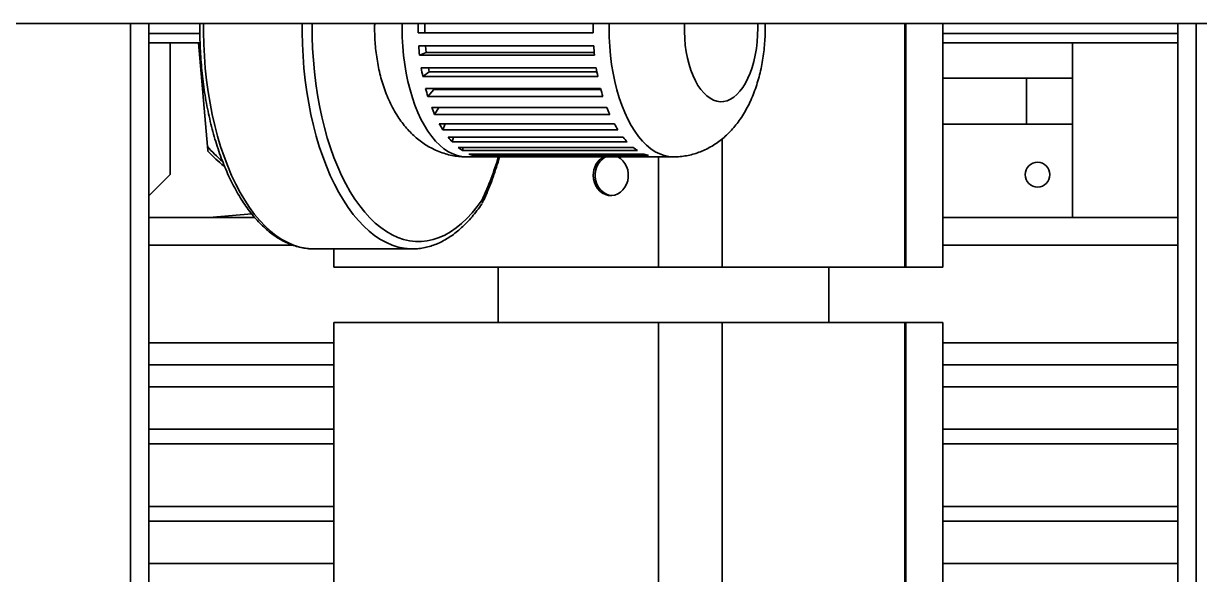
# Model space of a CAD drawing. Header units: millimetres. Extents: x -1052 to 3351, y 0 to 2015.
# Drawn here: x -369.08 to -359.61, y 1694.85 to 1699.28 of the extents above; entities that cross this region are included whole.
import ezdxf

# ---------------------------------------------------------------- set-up
doc = ezdxf.new("R2010")
doc.units = ezdxf.units.MM

msp = doc.modelspace()

# ---------------------------------------------------------------- linework, layer by layer
at = {"color": 7, "linetype": 'Continuous', "lineweight": 35}
for p, q in [((-377.5364, 1699.2806), (-350.3195, 1699.2806)), ((-377.5364, 1699.2806), (-350.3195, 1699.2806)), ((-368.2176, 1685.6647), (-368.2176, 1699.2806)), ((-368.2176, 1685.6647), (-368.2176, 1699.2806)), ((-368.0697, 1689.8064), (-368.0697, 1699.2806)), ((-368.0697, 1689.8064), (-368.0697, 1699.2806)), ((-367.6601, 1699.1993), (-368.0697, 1699.1993)), ((-367.6601, 1699.1993), (-368.0697, 1699.1993)), ((-364.494, 1699.2066), (-365.9031, 1699.2066)), ((-364.494, 1699.2066), (-365.9031, 1699.2066)), ((-365.8479, 1699.2806), (-365.8479, 1699.2066)), ((-365.8479, 1699.2806), (-365.8479, 1699.2066)), ((-363.1683, 1699.2436), (-363.1689, 1699.2806)), ((-363.1683, 1699.2436), (-363.1689, 1699.2806)), ((-361.9845, 1697.3207), (-361.9845, 1699.2806)), ((-361.9845, 1697.3207), (-361.9845, 1699.2806)), ((-361.9772, 1699.2806), (-361.9772, 1697.3207)), ((-361.9772, 1699.2806), (-361.9772, 1697.3207)), ((-361.6796, 1697.3207), (-361.6796, 1699.2806)), ((-361.6796, 1697.3207), (-361.6796, 1699.2806)), ((-359.7863, 1699.1993), (-361.6796, 1699.1993)), ((-359.7863, 1699.1993), (-361.6796, 1699.1993)), ((-359.7863, 1689.8064), (-359.7863, 1699.2806)), ((-359.7863, 1689.8064), (-359.7863, 1699.2806)), ((-359.6383, 1685.6647), (-359.6383, 1699.2806)), ((-359.6383, 1685.6647), (-359.6383, 1699.2806)), ((-367.6584, 1699.1253), (-368.0697, 1699.1253)), ((-367.6584, 1699.1253), (-368.0697, 1699.1253)), ((-367.8986, 1699.1253), (-367.8986, 1698.0654)), ((-367.8986, 1699.1253), (-367.8986, 1698.0654)), ((-367.598, 1698.2915), (-367.6709, 1699.1253)), ((-367.598, 1698.2915), (-367.6709, 1699.1253)), ((-365.8984, 1699.1004), (-364.4893, 1699.1004)), ((-365.8984, 1699.1004), (-364.4893, 1699.1004)), ((-365.8424, 1699.1004), (-365.8377, 1699.0467)), ((-365.8424, 1699.1004), (-365.8377, 1699.0467)), ((-359.7863, 1699.1253), (-361.6796, 1699.1253)), ((-359.7863, 1699.1253), (-361.6796, 1699.1253)), ((-360.6358, 1699.1253), (-360.6358, 1697.7201)), ((-360.6358, 1699.1253), (-360.6358, 1697.7201)), ((-365.8377, 1699.0467), (-365.892, 1699.0275)), ((-365.8377, 1699.0467), (-365.892, 1699.0275)), ((-364.4829, 1699.0275), (-365.892, 1699.0275)), ((-364.4829, 1699.0275), (-365.892, 1699.0275)), ((-365.8377, 1699.0467), (-364.4848, 1699.0467)), ((-365.8377, 1699.0467), (-364.4848, 1699.0467)), ((-365.8782, 1698.9245), (-364.4691, 1698.9245)), ((-365.8782, 1698.9245), (-364.4691, 1698.9245)), ((-365.8195, 1698.9245), (-365.8137, 1698.8927)), ((-365.8195, 1698.9245), (-365.8137, 1698.8927)), ((-365.8137, 1698.8927), (-365.8655, 1698.855)), ((-365.8137, 1698.8927), (-365.8655, 1698.855)), ((-364.4564, 1698.855), (-365.8655, 1698.855)), ((-364.4564, 1698.855), (-365.8655, 1698.855)), ((-365.8137, 1698.8927), (-364.4636, 1698.8927)), ((-365.8137, 1698.8927), (-364.4636, 1698.8927)), ((-361.6796, 1698.842), (-361.0056, 1698.842)), ((-361.6796, 1698.842), (-361.0056, 1698.842)), ((-361.0056, 1698.842), (-361.0056, 1698.4722)), ((-361.0056, 1698.842), (-360.6358, 1698.842)), ((-361.0056, 1698.842), (-361.0056, 1698.4722)), ((-361.0056, 1698.842), (-360.6358, 1698.842)), ((-365.843, 1698.7583), (-364.4339, 1698.7583)), ((-365.843, 1698.7583), (-364.4339, 1698.7583)), ((-365.7768, 1698.7494), (-365.8245, 1698.6942)), ((-365.7768, 1698.7494), (-365.8245, 1698.6942)), ((-365.7793, 1698.7583), (-365.7768, 1698.7494)), ((-365.7793, 1698.7583), (-365.7768, 1698.7494)), ((-365.7768, 1698.7494), (-364.4315, 1698.7494)), ((-365.7768, 1698.7494), (-364.4315, 1698.7494)), ((-364.4154, 1698.6942), (-365.8245, 1698.6942)), ((-364.4154, 1698.6942), (-365.8245, 1698.6942)), ((-365.7939, 1698.6068), (-364.3848, 1698.6068)), ((-365.7939, 1698.6068), (-364.3848, 1698.6068)), ((-365.7364, 1698.6068), (-365.7701, 1698.5502)), ((-365.7364, 1698.6068), (-365.7701, 1698.5502)), ((-364.361, 1698.5502), (-365.7701, 1698.5502)), ((-364.361, 1698.5502), (-365.7701, 1698.5502)), ((-365.7324, 1698.4747), (-364.3233, 1698.4747)), ((-365.7324, 1698.4747), (-364.3233, 1698.4747)), ((-365.6841, 1698.4747), (-365.7041, 1698.4272)), ((-365.6841, 1698.4747), (-365.7041, 1698.4272)), ((-361.6796, 1698.4722), (-361.0056, 1698.4722)), ((-361.6796, 1698.4722), (-361.0056, 1698.4722)), ((-361.0056, 1698.4722), (-360.6358, 1698.4722)), ((-361.0056, 1698.4722), (-360.6358, 1698.4722)), ((-364.295, 1698.4272), (-365.7041, 1698.4272)), ((-364.295, 1698.4272), (-365.7041, 1698.4272)), ((-365.6604, 1698.366), (-364.2513, 1698.366)), ((-365.6604, 1698.366), (-364.2513, 1698.366)), ((-365.6177, 1698.366), (-365.6284, 1698.329)), ((-365.6177, 1698.366), (-365.6284, 1698.329)), ((-363.4548, 1697.3207), (-363.4548, 1698.3537)), ((-363.4548, 1697.3207), (-363.4548, 1698.3537)), ((-364.2192, 1698.329), (-365.6284, 1698.329)), ((-364.2192, 1698.329), (-365.6284, 1698.329)), ((-365.58, 1698.2839), (-364.1709, 1698.2839)), ((-365.58, 1698.2839), (-364.1709, 1698.2839)), ((-365.5407, 1698.2839), (-365.5453, 1698.2586)), ((-365.5407, 1698.2839), (-365.5453, 1698.2586)), ((-364.1362, 1698.2586), (-365.5453, 1698.2586)), ((-364.1362, 1698.2586), (-365.5453, 1698.2586)), ((-365.5138, 1698.2082), (-365.3857, 1698.2082)), ((-365.5138, 1698.2082), (-365.3857, 1698.2082)), ((-365.4937, 1698.231), (-364.0846, 1698.231)), ((-365.4937, 1698.231), (-364.0846, 1698.231)), ((-365.4562, 1698.231), (-365.4573, 1698.2182)), ((-365.4562, 1698.231), (-365.4573, 1698.2182)), ((-364.0482, 1698.2182), (-365.4573, 1698.2182)), ((-364.0482, 1698.2182), (-365.4573, 1698.2182)), ((-365.4042, 1698.2089), (-363.9951, 1698.2089)), ((-365.4042, 1698.2089), (-363.9951, 1698.2089)), ((-363.9766, 1698.2082), (-363.8485, 1698.2082)), ((-363.9766, 1698.2082), (-363.8485, 1698.2082)), ((-363.9674, 1697.3207), (-363.9674, 1698.2082)), ((-363.9674, 1697.3207), (-363.9674, 1698.2082)), ((-368.0697, 1697.8943), (-367.8986, 1698.0654)), ((-368.0697, 1697.8943), (-367.8986, 1698.0654)), ((-368.0697, 1697.7201), (-367.2181, 1697.7201)), ((-368.0697, 1697.7201), (-367.2181, 1697.7201)), ((-367.5847, 1697.7201), (-367.2426, 1697.75)), ((-367.5847, 1697.7201), (-367.2426, 1697.75)), ((-361.6796, 1697.7201), (-359.7863, 1697.7201)), ((-361.6796, 1697.7201), (-359.7863, 1697.7201)), ((-368.0697, 1697.4982), (-366.9118, 1697.4982)), ((-368.0697, 1697.4982), (-366.9118, 1697.4982)), ((-361.6796, 1697.4982), (-359.7863, 1697.4982)), ((-361.6796, 1697.4982), (-359.7863, 1697.4982)), ((-366.7435, 1697.4686), (-365.9493, 1697.4686)), ((-366.7435, 1697.4686), (-365.9493, 1697.4686)), ((-366.5807, 1697.3207), (-366.5807, 1697.4686)), ((-366.5807, 1697.3207), (-366.5807, 1697.4686)), ((-363.9674, 1697.3207), (-366.5807, 1697.3207)), ((-363.9674, 1697.3207), (-366.5807, 1697.3207)), ((-365.2592, 1697.3207), (-365.2592, 1696.8769)), ((-365.2592, 1697.3207), (-365.2592, 1696.8769)), ((-363.4548, 1697.3207), (-363.9674, 1697.3207)), ((-363.4548, 1697.3207), (-363.9674, 1697.3207)), ((-361.9845, 1697.3207), (-363.4548, 1697.3207)), ((-361.9845, 1697.3207), (-363.4548, 1697.3207)), ((-362.5967, 1696.8769), (-362.5967, 1697.3207)), ((-362.5967, 1696.8769), (-362.5967, 1697.3207)), ((-361.9845, 1697.3207), (-361.9772, 1697.3207)), ((-361.9845, 1697.3207), (-361.9772, 1697.3207)), ((-361.6796, 1697.3207), (-361.9772, 1697.3207)), ((-361.6796, 1697.3207), (-361.9772, 1697.3207)), ((-366.5807, 1694.3623), (-366.5807, 1696.8769)), ((-366.5807, 1696.8769), (-363.9674, 1696.8769)), ((-366.5807, 1694.3623), (-366.5807, 1696.8769)), ((-366.5807, 1696.8769), (-363.9674, 1696.8769)), ((-363.9674, 1693.6227), (-363.9674, 1696.8769)), ((-363.9674, 1696.8769), (-363.4548, 1696.8769)), ((-363.9674, 1693.6227), (-363.9674, 1696.8769)), ((-363.9674, 1696.8769), (-363.4548, 1696.8769)), ((-363.4548, 1693.4772), (-363.4548, 1696.8769)), ((-363.4548, 1696.8769), (-361.9845, 1696.8769)), ((-363.4548, 1693.4772), (-363.4548, 1696.8769)), ((-363.4548, 1696.8769), (-361.9845, 1696.8769)), ((-361.9845, 1696.8769), (-361.9772, 1696.8769)), ((-361.9845, 1693.9554), (-361.9845, 1696.8769)), ((-361.9845, 1696.8769), (-361.9772, 1696.8769)), ((-361.9845, 1693.9554), (-361.9845, 1696.8769)), ((-361.9772, 1696.8769), (-361.9772, 1693.9554)), ((-361.9772, 1696.8769), (-361.6796, 1696.8769)), ((-361.9772, 1696.8769), (-361.9772, 1693.9554)), ((-361.9772, 1696.8769), (-361.6796, 1696.8769)), ((-361.6796, 1690.6644), (-361.6796, 1696.8769)), ((-361.6796, 1690.6644), (-361.6796, 1696.8769)), ((-368.0697, 1696.7142), (-366.5807, 1696.7142)), ((-368.0697, 1696.7142), (-366.5807, 1696.7142)), ((-361.6796, 1696.7142), (-359.7863, 1696.7142)), ((-361.6796, 1696.7142), (-359.7863, 1696.7142)), ((-366.5807, 1696.5367), (-368.0697, 1696.5367)), ((-366.5807, 1696.5367), (-368.0697, 1696.5367)), ((-359.7863, 1696.5367), (-361.6796, 1696.5367)), ((-359.7863, 1696.5367), (-361.6796, 1696.5367)), ((-366.5807, 1696.3592), (-368.0697, 1696.3592)), ((-366.5807, 1696.3592), (-368.0697, 1696.3592)), ((-359.7863, 1696.3592), (-361.6796, 1696.3592)), ((-359.7863, 1696.3592), (-361.6796, 1696.3592)), ((-366.5807, 1696.019), (-368.0697, 1696.019)), ((-366.5807, 1696.019), (-368.0697, 1696.019)), ((-359.7863, 1696.019), (-361.6796, 1696.019)), ((-359.7863, 1696.019), (-361.6796, 1696.019)), ((-366.5807, 1695.9007), (-368.0697, 1695.9007)), ((-366.5807, 1695.9007), (-368.0697, 1695.9007)), ((-359.7863, 1695.9007), (-361.6796, 1695.9007)), ((-359.7863, 1695.9007), (-361.6796, 1695.9007)), ((-366.5807, 1695.3978), (-368.0697, 1695.3978)), ((-366.5807, 1695.3978), (-368.0697, 1695.3978)), ((-359.7863, 1695.3978), (-361.6796, 1695.3978)), ((-359.7863, 1695.3978), (-361.6796, 1695.3978)), ((-366.5807, 1695.2794), (-368.0697, 1695.2794)), ((-366.5807, 1695.2794), (-368.0697, 1695.2794)), ((-359.7863, 1695.2794), (-361.6796, 1695.2794)), ((-359.7863, 1695.2794), (-361.6796, 1695.2794)), ((-366.5807, 1694.9392), (-368.0697, 1694.9392)), ((-366.5807, 1694.9392), (-368.0697, 1694.9392)), ((-359.7863, 1694.9392), (-361.6796, 1694.9392)), ((-359.7863, 1694.9392), (-361.6796, 1694.9392))]:
    msp.add_line(p, q, dxfattribs=at)
for points in [[(-367.6309, 1699.2806), (-367.6309, 1699.2116), (-367.6287, 1699.1145), (-367.6238, 1699.0177), (-367.6163, 1698.9217), (-367.6062, 1698.8266), (-367.5935, 1698.7327), (-367.5782, 1698.6404), (-367.5605, 1698.5499), (-367.5402, 1698.4615), (-367.5176, 1698.3754), (-367.4927, 1698.2919), (-367.4655, 1698.2113), (-367.4362, 1698.1338), (-367.4047, 1698.0596), (-367.3713, 1697.9889), (-367.336, 1697.9221), (-367.299, 1697.8592), (-367.2602, 1697.8004), (-367.2199, 1697.746), (-367.1782, 1697.6961), (-367.1352, 1697.6508), (-367.091, 1697.6103), (-367.0458, 1697.5747), (-366.9996, 1697.5441), (-366.9527, 1697.5186), (-366.9051, 1697.4983), (-366.8571, 1697.4832), (-366.8087, 1697.4734), (-366.7602, 1697.4689), (-366.7435, 1697.4686)], [(-367.6309, 1699.2806), (-367.6309, 1699.2116), (-367.6287, 1699.1145), (-367.6238, 1699.0177), (-367.6163, 1698.9217), (-367.6062, 1698.8266), (-367.5935, 1698.7327), (-367.5782, 1698.6404), (-367.5605, 1698.5499), (-367.5402, 1698.4615), (-367.5176, 1698.3754), (-367.4927, 1698.2919), (-367.4655, 1698.2113), (-367.4362, 1698.1338), (-367.4047, 1698.0596), (-367.3713, 1697.9889), (-367.336, 1697.9221), (-367.299, 1697.8592), (-367.2602, 1697.8004), (-367.2199, 1697.746), (-367.1782, 1697.6961), (-367.1352, 1697.6508), (-367.091, 1697.6103), (-367.0458, 1697.5747), (-366.9996, 1697.5441), (-366.9527, 1697.5186), (-366.9051, 1697.4983), (-366.8571, 1697.4832), (-366.8087, 1697.4734), (-366.7602, 1697.4689), (-366.7435, 1697.4686)], [(-365.9504, 1697.4686), (-365.966, 1697.4689), (-366.0145, 1697.4734), (-366.0629, 1697.4832), (-366.1109, 1697.4983), (-366.1585, 1697.5186), (-366.2054, 1697.5441), (-366.2515, 1697.5747), (-366.2968, 1697.6103), (-366.341, 1697.6508), (-366.384, 1697.6961), (-366.4257, 1697.746), (-366.466, 1697.8004), (-366.5047, 1697.8592), (-366.5418, 1697.9221), (-366.5771, 1697.9889), (-366.6105, 1698.0596), (-366.6419, 1698.1338), (-366.6713, 1698.2113), (-366.6985, 1698.2919), (-366.7234, 1698.3754), (-366.746, 1698.4615), (-366.7662, 1698.5499), (-366.784, 1698.6404), (-366.7993, 1698.7327), (-366.812, 1698.8266), (-366.8221, 1698.9217), (-366.8296, 1699.0177), (-366.8345, 1699.1145), (-366.8367, 1699.2116), (-366.8366, 1699.2806)], [(-365.9504, 1697.4686), (-365.966, 1697.4689), (-366.0145, 1697.4734), (-366.0629, 1697.4832), (-366.1109, 1697.4983), (-366.1585, 1697.5186), (-366.2054, 1697.5441), (-366.2515, 1697.5747), (-366.2968, 1697.6103), (-366.341, 1697.6508), (-366.384, 1697.6961), (-366.4257, 1697.746), (-366.466, 1697.8004), (-366.5047, 1697.8592), (-366.5418, 1697.9221), (-366.5771, 1697.9889), (-366.6105, 1698.0596), (-366.6419, 1698.1338), (-366.6713, 1698.2113), (-366.6985, 1698.2919), (-366.7234, 1698.3754), (-366.746, 1698.4615), (-366.7662, 1698.5499), (-366.784, 1698.6404), (-366.7993, 1698.7327), (-366.812, 1698.8266), (-366.8221, 1698.9217), (-366.8296, 1699.0177), (-366.8345, 1699.1145), (-366.8367, 1699.2116), (-366.8366, 1699.2806)], [(-366.7558, 1699.2806), (-366.7559, 1699.27), (-366.7553, 1699.1747), (-366.7521, 1699.0796), (-366.7462, 1698.985), (-366.7377, 1698.8912), (-366.7266, 1698.7986), (-366.713, 1698.7072), (-366.6969, 1698.6176), (-366.6783, 1698.5298), (-366.6572, 1698.4443), (-366.6339, 1698.3612), (-366.6082, 1698.2809), (-366.5804, 1698.2035), (-366.5505, 1698.1293), (-366.5185, 1698.0586), (-366.4847, 1697.9915), (-366.449, 1697.9283), (-366.4117, 1697.8692), (-366.3727, 1697.8143), (-366.3323, 1697.7638), (-366.2906, 1697.7178), (-366.2476, 1697.6766), (-366.2035, 1697.6402), (-366.1586, 1697.6088), (-366.1128, 1697.5824), (-366.0663, 1697.5611), (-366.0194, 1697.545), (-365.972, 1697.5342), (-365.9244, 1697.5286), (-365.8768, 1697.5283), (-365.8292, 1697.5333), (-365.7818, 1697.5436), (-365.7348, 1697.5591), (-365.6883, 1697.5799), (-365.6424, 1697.6057), (-365.5974, 1697.6366), (-365.5532, 1697.6725), (-365.5101, 1697.7132), (-365.4682, 1697.7587), (-365.4277, 1697.8087), (-365.3886, 1697.8631)], [(-366.7558, 1699.2806), (-366.7559, 1699.27), (-366.7553, 1699.1747), (-366.7521, 1699.0796), (-366.7462, 1698.985), (-366.7377, 1698.8912), (-366.7266, 1698.7986), (-366.713, 1698.7072), (-366.6969, 1698.6176), (-366.6783, 1698.5298), (-366.6572, 1698.4443), (-366.6339, 1698.3612), (-366.6082, 1698.2809), (-366.5804, 1698.2035), (-366.5505, 1698.1293), (-366.5185, 1698.0586), (-366.4847, 1697.9915), (-366.449, 1697.9283), (-366.4117, 1697.8692), (-366.3727, 1697.8143), (-366.3323, 1697.7638), (-366.2906, 1697.7178), (-366.2476, 1697.6766), (-366.2035, 1697.6402), (-366.1586, 1697.6088), (-366.1128, 1697.5824), (-366.0663, 1697.5611), (-366.0194, 1697.545), (-365.972, 1697.5342), (-365.9244, 1697.5286), (-365.8768, 1697.5283), (-365.8292, 1697.5333), (-365.7818, 1697.5436), (-365.7348, 1697.5591), (-365.6883, 1697.5799), (-365.6424, 1697.6057), (-365.5974, 1697.6366), (-365.5532, 1697.6725), (-365.5101, 1697.7132), (-365.4682, 1697.7587), (-365.4277, 1697.8087), (-365.3886, 1697.8631)], [(-366.0312, 1699.2806), (-366.0315, 1699.2436), (-366.0302, 1699.1698), (-366.0262, 1699.0963), (-366.0197, 1699.0235), (-366.0105, 1698.9519), (-365.9989, 1698.8818), (-365.9847, 1698.8135), (-365.9682, 1698.7474), (-365.9493, 1698.6838), (-365.9282, 1698.6231), (-365.905, 1698.5656), (-365.8799, 1698.5115), (-365.8528, 1698.4611), (-365.824, 1698.4147), (-365.7937, 1698.3726), (-365.7619, 1698.3349), (-365.7288, 1698.3018), (-365.6947, 1698.2735), (-365.6596, 1698.2501), (-365.6238, 1698.2319), (-365.5875, 1698.2187), (-365.5507, 1698.2108), (-365.5138, 1698.2082)], [(-366.0312, 1699.2806), (-366.0315, 1699.2436), (-366.0302, 1699.1698), (-366.0262, 1699.0963), (-366.0197, 1699.0235), (-366.0105, 1698.9519), (-365.9989, 1698.8818), (-365.9847, 1698.8135), (-365.9682, 1698.7474), (-365.9493, 1698.6838), (-365.9282, 1698.6231), (-365.905, 1698.5656), (-365.8799, 1698.5115), (-365.8528, 1698.4611), (-365.824, 1698.4147), (-365.7937, 1698.3726), (-365.7619, 1698.3349), (-365.7288, 1698.3018), (-365.6947, 1698.2735), (-365.6596, 1698.2501), (-365.6238, 1698.2319), (-365.5875, 1698.2187), (-365.5507, 1698.2108), (-365.5138, 1698.2082)], [(-363.8484, 1698.2082), (-363.8485, 1698.2082), (-363.8854, 1698.2108), (-363.9221, 1698.2187), (-363.9585, 1698.2319), (-363.9943, 1698.2501), (-364.0294, 1698.2735), (-364.0635, 1698.3018), (-364.0966, 1698.3349), (-364.1284, 1698.3726), (-364.1587, 1698.4147), (-364.1875, 1698.4611), (-364.2145, 1698.5115), (-364.2397, 1698.5656), (-364.2629, 1698.6231), (-364.284, 1698.6838), (-364.3029, 1698.7474), (-364.3194, 1698.8135), (-364.3335, 1698.8818), (-364.3452, 1698.9519), (-364.3544, 1699.0235), (-364.3609, 1699.0963), (-364.3649, 1699.1698), (-364.3662, 1699.2436), (-364.3659, 1699.2806)], [(-363.8484, 1698.2082), (-363.8485, 1698.2082), (-363.8854, 1698.2108), (-363.9221, 1698.2187), (-363.9585, 1698.2319), (-363.9943, 1698.2501), (-364.0294, 1698.2735), (-364.0635, 1698.3018), (-364.0966, 1698.3349), (-364.1284, 1698.3726), (-364.1587, 1698.4147), (-364.1875, 1698.4611), (-364.2145, 1698.5115), (-364.2397, 1698.5656), (-364.2629, 1698.6231), (-364.284, 1698.6838), (-364.3029, 1698.7474), (-364.3194, 1698.8135), (-364.3335, 1698.8818), (-364.3452, 1698.9519), (-364.3544, 1699.0235), (-364.3609, 1699.0963), (-364.3649, 1699.1698), (-364.3662, 1699.2436), (-364.3659, 1699.2806)], [(-363.7594, 1699.2806), (-363.7597, 1699.2714), (-363.7597, 1699.2159), (-363.7571, 1699.1607), (-363.7519, 1699.1062), (-363.7442, 1699.0529), (-363.734, 1699.0013), (-363.7215, 1698.9518), (-363.7067, 1698.9049), (-363.6898, 1698.861), (-363.6709, 1698.8204), (-363.6502, 1698.7835), (-363.6278, 1698.7507), (-363.604, 1698.7222), (-363.579, 1698.6983), (-363.5529, 1698.6792), (-363.5261, 1698.6651), (-363.4988, 1698.656), (-363.4711, 1698.6521), (-363.4434, 1698.6534), (-363.4158, 1698.6599), (-363.3887, 1698.6715), (-363.3623, 1698.6882), (-363.3367, 1698.7097), (-363.3123, 1698.7359), (-363.2892, 1698.7666), (-363.2676, 1698.8015), (-363.2478, 1698.8402), (-363.2298, 1698.8825), (-363.2139, 1698.928), (-363.2003, 1698.9763), (-363.1889, 1699.0269), (-363.18, 1699.0794), (-363.1735, 1699.1333), (-363.1696, 1699.1882), (-363.1683, 1699.2436)], [(-363.7594, 1699.2806), (-363.7597, 1699.2714), (-363.7597, 1699.2159), (-363.7571, 1699.1607), (-363.7519, 1699.1062), (-363.7442, 1699.0529), (-363.734, 1699.0013), (-363.7215, 1698.9518), (-363.7067, 1698.9049), (-363.6898, 1698.861), (-363.6709, 1698.8204), (-363.6502, 1698.7835), (-363.6278, 1698.7507), (-363.604, 1698.7222), (-363.579, 1698.6983), (-363.5529, 1698.6792), (-363.5261, 1698.6651), (-363.4988, 1698.656), (-363.4711, 1698.6521), (-363.4434, 1698.6534), (-363.4158, 1698.6599), (-363.3887, 1698.6715), (-363.3623, 1698.6882), (-363.3367, 1698.7097), (-363.3123, 1698.7359), (-363.2892, 1698.7666), (-363.2676, 1698.8015), (-363.2478, 1698.8402), (-363.2298, 1698.8825), (-363.2139, 1698.928), (-363.2003, 1698.9763), (-363.1889, 1699.0269), (-363.18, 1699.0794), (-363.1735, 1699.1333), (-363.1696, 1699.1882), (-363.1683, 1699.2436)], [(-364.4926, 1698.0603), (-364.4904, 1698.0312), (-364.4836, 1698.0031), (-364.4727, 1697.9768), (-364.4578, 1697.9532), (-364.4396, 1697.9331), (-364.4185, 1697.917), (-364.3952, 1697.9055), (-364.3706, 1697.899), (-364.3454, 1697.8977), (-364.3203, 1697.9017), (-364.2963, 1697.9107), (-364.2741, 1697.9245), (-364.2543, 1697.9427), (-364.2377, 1697.9646), (-364.2247, 1697.9897), (-364.2159, 1698.017), (-364.2114, 1698.0457), (-364.2114, 1698.0749), (-364.2159, 1698.1036), (-364.2247, 1698.1309), (-364.2377, 1698.1559), (-364.2543, 1698.1779), (-364.2741, 1698.1961), (-364.2943, 1698.2089)], [(-364.4926, 1698.0603), (-364.4904, 1698.0312), (-364.4836, 1698.0031), (-364.4727, 1697.9768), (-364.4578, 1697.9532), (-364.4396, 1697.9331), (-364.4185, 1697.917), (-364.3952, 1697.9055), (-364.3706, 1697.899), (-364.3454, 1697.8977), (-364.3203, 1697.9017), (-364.2963, 1697.9107), (-364.2741, 1697.9245), (-364.2543, 1697.9427), (-364.2377, 1697.9646), (-364.2247, 1697.9897), (-364.2159, 1698.017), (-364.2114, 1698.0457), (-364.2114, 1698.0749), (-364.2159, 1698.1036), (-364.2247, 1698.1309), (-364.2377, 1698.1559), (-364.2543, 1698.1779), (-364.2741, 1698.1961), (-364.2943, 1698.2089)], [(-364.3443, 1697.8978), (-364.3683, 1697.9017), (-364.3923, 1697.9107), (-364.4145, 1697.9245), (-364.4343, 1697.9427), (-364.4509, 1697.9646), (-364.4639, 1697.9897), (-364.4727, 1698.017), (-364.4773, 1698.0457), (-364.4773, 1698.0749), (-364.4727, 1698.1036), (-364.4639, 1698.1309), (-364.4509, 1698.1559), (-364.4343, 1698.1779), (-364.4145, 1698.1961), (-364.3943, 1698.2089)], [(-364.3443, 1697.8978), (-364.3683, 1697.9017), (-364.3923, 1697.9107), (-364.4145, 1697.9245), (-364.4343, 1697.9427), (-364.4509, 1697.9646), (-364.4639, 1697.9897), (-364.4727, 1698.017), (-364.4773, 1698.0457), (-364.4773, 1698.0749), (-364.4727, 1698.1036), (-364.4639, 1698.1309), (-364.4509, 1698.1559), (-364.4343, 1698.1779), (-364.4145, 1698.1961), (-364.3943, 1698.2089)]]:
    msp.add_lwpolyline(points, dxfattribs=at)
msp.add_circle((-360.9168, 1698.0654), 0.0998, dxfattribs=at)
msp.add_circle((-360.9168, 1698.0654), 0.0998, dxfattribs=at)
for centre, radius, start, end in [((-363.8341, 1699.2436), 2.0693, 178.97604, 181.02396), ((-363.8341, 1699.2436), 2.0693, 178.97604, 181.02396), ((-362.4231, 1699.2436), 2.0712, 178.97695, 181.02305), ((-362.4231, 1699.2436), 2.0712, 178.97695, 181.02305), ((-363.9019, 1699.2397), 2.0014, 183.99214, 186.08548), ((-363.9019, 1699.2397), 2.0014, 183.99214, 186.08548), ((-362.4919, 1699.2397), 2.0023, 183.99191, 186.08433), ((-362.4919, 1699.2397), 2.0023, 183.99191, 186.08433), ((-364.0972, 1699.2127), 1.8042, 189.1927, 191.43618), ((-364.0972, 1699.2127), 1.8042, 189.1927, 191.43618), ((-362.6908, 1699.2122), 1.8014, 189.19027, 191.4372), ((-362.6908, 1699.2122), 1.8014, 189.19027, 191.4372), ((-364.3784, 1699.1464), 1.5152, 194.84176, 197.36295), ((-364.3784, 1699.1464), 1.5152, 194.84176, 197.36295), ((-362.9687, 1699.1465), 1.5157, 194.8415, 197.36175), ((-362.9687, 1699.1465), 1.5157, 194.8415, 197.36175), ((-364.6881, 1699.0375), 1.1867, 201.2777, 204.24436), ((-364.6881, 1699.0375), 1.1867, 201.2777, 204.24436), ((-363.2783, 1699.0377), 1.1874, 201.27778, 204.24276), ((-363.2783, 1699.0377), 1.1874, 201.27778, 204.24276), ((-364.9729, 1698.8951), 0.8681, 208.96238, 212.61572), ((-364.9729, 1698.8951), 0.8681, 208.96238, 212.61572), ((-363.5636, 1698.8952), 0.8683, 208.96367, 212.616), ((-363.5636, 1698.8952), 0.8683, 208.96367, 212.616), ((-365.1917, 1698.7395), 0.5993, 218.55379, 223.23211), ((-365.1917, 1698.7395), 0.5993, 218.55379, 223.23211), ((-363.7826, 1698.7395), 0.5993, 218.55379, 223.23211), ((-363.7826, 1698.7395), 0.5993, 218.55379, 223.23211), ((-366.9338, 1698.8461), 0.8653, 219.86384, 230.89805), ((-366.9338, 1698.8461), 0.8653, 219.86384, 230.89805), ((-366.9338, 1698.8461), 0.8875, 221.8699, 233.27453), ((-366.9338, 1698.8461), 0.8875, 221.8699, 233.27453), ((-365.3236, 1698.5996), 0.4067, 230.91734, 236.97607), ((-365.3236, 1698.5996), 0.4067, 230.91734, 236.97607), ((-363.9147, 1698.5994), 0.4064, 230.91489, 236.97713), ((-363.9147, 1698.5994), 0.4064, 230.91489, 236.97713), ((-365.3776, 1698.5023), 0.2952, 246.8222, 254.32386), ((-365.3776, 1698.5023), 0.2952, 246.8222, 254.32386), ((-365.3857, 1698.4672), 0.259, 265.90662, 274.09338), ((-365.3857, 1698.4672), 0.259, 265.90662, 274.09338), ((-367.4944, 1698.8599), 2.3299, 334.66971, 343.77254), ((-367.4944, 1698.8599), 2.3299, 334.66971, 343.77254), ((-364.3269, 1698.0649), 0.1658, 119.75181, 181.59346), ((-364.3269, 1698.0649), 0.1658, 119.75181, 181.59346), ((-363.9685, 1698.5023), 0.2951, 246.8215, 254.32455), ((-363.9685, 1698.5023), 0.2951, 246.8215, 254.32455), ((-363.9765, 1698.4682), 0.26, 265.91274, 269.99079), ((-363.9765, 1698.4682), 0.26, 265.91274, 269.99079)]:
    msp.add_arc(centre, radius, start, end, dxfattribs=at)
for points, knots in [([(-367.6602, 1699.2806), (-367.6604, 1699.2676), (-367.661, 1699.2243), (-367.6597, 1699.1507), (-367.6562, 1699.0601), (-367.6502, 1698.9699), (-367.6419, 1698.8804), (-367.6313, 1698.7919), (-367.6184, 1698.7045), (-367.6032, 1698.6186), (-367.5858, 1698.5342), (-367.5662, 1698.4517), (-367.5444, 1698.3712), (-367.5205, 1698.293), (-367.4946, 1698.2172), (-367.4666, 1698.144), (-367.4367, 1698.0737), (-367.405, 1698.0064), (-367.3714, 1697.9423), (-367.336, 1697.8816), (-367.299, 1697.8244), (-367.2603, 1697.7709), (-367.2201, 1697.7213), (-367.1785, 1697.6757), (-367.1356, 1697.6344), (-367.0914, 1697.5973), (-367.0462, 1697.5648), (-367.0001, 1697.5368), (-366.9533, 1697.5136), (-366.906, 1697.4951), (-366.8582, 1697.4813), (-366.8103, 1697.4726), (-366.7724, 1697.4685), (-366.7505, 1697.469), (-366.7445, 1697.4692)], [0, 0, 0, 0, 2.082409, 6.933677, 11.785051, 16.636909, 21.489512, 26.343156, 31.198289, 36.055153, 40.914048, 45.775462, 50.639745, 55.507142, 60.378038, 65.252837, 70.131763, 75.014934, 79.902377, 84.793918, 89.688975, 94.586381, 99.483956, 104.378475, 109.265667, 114.140272, 118.996059, 123.826223, 128.624774, 133.387285, 138.112611, 142.803708, 147.467478, 149.196247, 149.196247, 149.196247, 149.196247]), ([(-367.6602, 1699.2806), (-367.6604, 1699.2676), (-367.661, 1699.2243), (-367.6597, 1699.1507), (-367.6562, 1699.0601), (-367.6502, 1698.9699), (-367.6419, 1698.8804), (-367.6313, 1698.7919), (-367.6184, 1698.7045), (-367.6032, 1698.6186), (-367.5858, 1698.5342), (-367.5662, 1698.4517), (-367.5444, 1698.3712), (-367.5205, 1698.293), (-367.4946, 1698.2172), (-367.4666, 1698.144), (-367.4367, 1698.0737), (-367.405, 1698.0064), (-367.3714, 1697.9423), (-367.336, 1697.8816), (-367.299, 1697.8244), (-367.2603, 1697.7709), (-367.2201, 1697.7213), (-367.1785, 1697.6757), (-367.1356, 1697.6344), (-367.0914, 1697.5973), (-367.0462, 1697.5648), (-367.0001, 1697.5368), (-366.9533, 1697.5136), (-366.906, 1697.4951), (-366.8582, 1697.4813), (-366.8103, 1697.4726), (-366.7724, 1697.4685), (-366.7505, 1697.469), (-366.7445, 1697.4692)], [0, 0, 0, 0, 2.082409, 6.933677, 11.785051, 16.636909, 21.489512, 26.343156, 31.198289, 36.055153, 40.914048, 45.775462, 50.639745, 55.507142, 60.378038, 65.252837, 70.131763, 75.014934, 79.902377, 84.793918, 89.688975, 94.586381, 99.483956, 104.378475, 109.265667, 114.140272, 118.996059, 123.826223, 128.624774, 133.387285, 138.112611, 142.803708, 147.467478, 149.196247, 149.196247, 149.196247, 149.196247]), ([(-366.2526, 1699.2806), (-366.2529, 1699.2708), (-366.2539, 1699.2381), (-366.2526, 1699.1824), (-366.2487, 1699.1137), (-366.2417, 1699.0454), (-366.2317, 1698.9775), (-366.2186, 1698.9103), (-366.2023, 1698.8439), (-366.1827, 1698.7784), (-366.1595, 1698.7141), (-366.1325, 1698.6513), (-366.1018, 1698.5906), (-366.0684, 1698.5347), (-366.0331, 1698.4843), (-365.9969, 1698.4394), (-365.9586, 1698.3984), (-365.9185, 1698.3614), (-365.8766, 1698.3284), (-365.8331, 1698.2992), (-365.7865, 1698.2731), (-365.7369, 1698.2506), (-365.6844, 1698.2324), (-365.6314, 1698.2191), (-365.5781, 1698.2112), (-365.5388, 1698.2078), (-365.5174, 1698.2085), (-365.5138, 1698.2086)], [0, 0, 0, 0, 1.857263, 6.198463, 10.547132, 14.911759, 19.30353, 23.733591, 28.212739, 32.750354, 37.352083, 42.01623, 46.72873, 51.447075, 55.620666, 59.680457, 63.622875, 67.455583, 71.191507, 74.845766, 78.433274, 82.345112, 86.181385, 89.94616, 93.652434, 97.312127, 98.064528, 98.064528, 98.064528, 98.064528]), ([(-366.2526, 1699.2806), (-366.2529, 1699.2708), (-366.2539, 1699.2381), (-366.2526, 1699.1824), (-366.2487, 1699.1137), (-366.2417, 1699.0454), (-366.2317, 1698.9775), (-366.2186, 1698.9103), (-366.2023, 1698.8439), (-366.1827, 1698.7784), (-366.1595, 1698.7141), (-366.1325, 1698.6513), (-366.1018, 1698.5906), (-366.0684, 1698.5347), (-366.0331, 1698.4843), (-365.9969, 1698.4394), (-365.9586, 1698.3984), (-365.9185, 1698.3614), (-365.8766, 1698.3284), (-365.8331, 1698.2992), (-365.7865, 1698.2731), (-365.7369, 1698.2506), (-365.6844, 1698.2324), (-365.6314, 1698.2191), (-365.5781, 1698.2112), (-365.5388, 1698.2078), (-365.5174, 1698.2085), (-365.5138, 1698.2086)], [0, 0, 0, 0, 1.857263, 6.198463, 10.547132, 14.911759, 19.30353, 23.733591, 28.212739, 32.750354, 37.352083, 42.01623, 46.72873, 51.447075, 55.620666, 59.680457, 63.622875, 67.455583, 71.191507, 74.845766, 78.433274, 82.345112, 86.181385, 89.94616, 93.652434, 97.312127, 98.064528, 98.064528, 98.064528, 98.064528]), ([(-363.8484, 1698.2086), (-363.8345, 1698.2087), (-363.8031, 1698.209), (-363.7547, 1698.215), (-363.7037, 1698.2253), (-363.6539, 1698.2401), (-363.6056, 1698.2591), (-363.5589, 1698.282), (-363.5139, 1698.3089), (-363.4707, 1698.3395), (-363.4294, 1698.374), (-363.39, 1698.4123), (-363.3525, 1698.4545), (-363.3171, 1698.5007), (-363.2838, 1698.5508), (-363.2529, 1698.6049), (-363.2247, 1698.6625), (-363.1993, 1698.7232), (-363.177, 1698.7864), (-363.1579, 1698.8514), (-363.1421, 1698.9177), (-363.1293, 1698.985), (-363.1197, 1699.053), (-363.113, 1699.1215), (-363.1096, 1699.1851), (-363.1086, 1699.2382), (-363.1091, 1699.2683), (-363.1093, 1699.2806)], [0, 0, 0, 0, 2.86597, 6.465421, 10.048928, 13.628264, 17.216121, 20.825936, 24.472731, 28.172773, 31.943937, 35.804557, 39.77219, 43.860611, 48.075652, 52.410154, 56.841579, 61.334983, 65.847187, 70.343495, 74.808484, 79.237304, 83.632611, 88.000925, 92.350757, 95.718875, 98.053985, 98.053985, 98.053985, 98.053985]), ([(-363.8484, 1698.2086), (-363.8345, 1698.2087), (-363.8031, 1698.209), (-363.7547, 1698.215), (-363.7037, 1698.2253), (-363.6539, 1698.2401), (-363.6056, 1698.2591), (-363.5589, 1698.282), (-363.5139, 1698.3089), (-363.4707, 1698.3395), (-363.4294, 1698.374), (-363.39, 1698.4123), (-363.3525, 1698.4545), (-363.3171, 1698.5007), (-363.2838, 1698.5508), (-363.2529, 1698.6049), (-363.2247, 1698.6625), (-363.1993, 1698.7232), (-363.177, 1698.7864), (-363.1579, 1698.8514), (-363.1421, 1698.9177), (-363.1293, 1698.985), (-363.1197, 1699.053), (-363.113, 1699.1215), (-363.1096, 1699.1851), (-363.1086, 1699.2382), (-363.1091, 1699.2683), (-363.1093, 1699.2806)], [0, 0, 0, 0, 2.86597, 6.465421, 10.048928, 13.628264, 17.216121, 20.825936, 24.472731, 28.172773, 31.943937, 35.804557, 39.77219, 43.860611, 48.075652, 52.410154, 56.841579, 61.334983, 65.847187, 70.343495, 74.808484, 79.237304, 83.632611, 88.000925, 92.350757, 95.718875, 98.053985, 98.053985, 98.053985, 98.053985]), ([(-367.5947, 1698.2537), (-367.5949, 1698.2566), (-367.596, 1698.2691), (-367.5971, 1698.2817), (-367.598, 1698.2915)], [0, 0, 0, 0, 0.583012, 2.559866, 2.559866, 2.559866, 2.559866]), ([(-367.5947, 1698.2537), (-367.5949, 1698.2566), (-367.596, 1698.2691), (-367.5971, 1698.2817), (-367.598, 1698.2915)], [0, 0, 0, 0, 0.583012, 2.559866, 2.559866, 2.559866, 2.559866]), ([(-365.3876, 1697.8353), (-365.3834, 1697.844), (-365.3681, 1697.8758), (-365.3431, 1697.9331), (-365.3131, 1698.0079), (-365.2853, 1698.0857), (-365.2633, 1698.1527), (-365.2514, 1698.1946), (-365.2474, 1698.2089)], [0, 0, 0, 0, 2.078973, 7.604853, 13.127239, 18.645981, 24.161084, 27.007104, 27.007104, 27.007104, 27.007104]), ([(-365.3876, 1697.8353), (-365.3834, 1697.844), (-365.3681, 1697.8758), (-365.3431, 1697.9331), (-365.3131, 1698.0079), (-365.2853, 1698.0857), (-365.2633, 1698.1527), (-365.2514, 1698.1946), (-365.2474, 1698.2089)], [0, 0, 0, 0, 2.078973, 7.604853, 13.127239, 18.645981, 24.161084, 27.007104, 27.007104, 27.007104, 27.007104]), ([(-365.9505, 1697.4692), (-365.9404, 1697.4691), (-365.9144, 1697.4689), (-365.8726, 1697.474), (-365.8252, 1697.4837), (-365.7782, 1697.4981), (-365.7317, 1697.5171), (-365.6858, 1697.5408), (-365.6405, 1697.5689), (-365.596, 1697.6016), (-365.5525, 1697.6387), (-365.5101, 1697.6802), (-365.4688, 1697.7259), (-365.429, 1697.7758), (-365.4028, 1697.8118), (-365.3899, 1697.8314), (-365.3894, 1697.8321)], [0, 0, 0, 0, 2.292147, 5.91424, 9.539736, 13.178257, 16.837529, 20.522446, 24.234977, 27.974208, 31.736928, 35.518732, 39.314768, 43.120547, 46.932055, 47.077787, 47.077787, 47.077787, 47.077787]), ([(-365.9505, 1697.4692), (-365.9404, 1697.4691), (-365.9144, 1697.4689), (-365.8726, 1697.474), (-365.8252, 1697.4837), (-365.7782, 1697.4981), (-365.7317, 1697.5171), (-365.6858, 1697.5408), (-365.6405, 1697.5689), (-365.596, 1697.6016), (-365.5525, 1697.6387), (-365.5101, 1697.6802), (-365.4688, 1697.7259), (-365.429, 1697.7758), (-365.4028, 1697.8118), (-365.3899, 1697.8314), (-365.3894, 1697.8321)], [0, 0, 0, 0, 2.292147, 5.91424, 9.539736, 13.178257, 16.837529, 20.522446, 24.234977, 27.974208, 31.736928, 35.518732, 39.314768, 43.120547, 46.932055, 47.077787, 47.077787, 47.077787, 47.077787]), ([(-365.3886, 1697.8631), (-365.3885, 1697.863), (-365.3871, 1697.8597), (-365.3847, 1697.8515), (-365.3842, 1697.8417), (-365.3874, 1697.8369), (-365.3882, 1697.8357)], [0, 0, 0, 0, 0.022257, 0.648947, 1.619234, 1.942783, 1.942783, 1.942783, 1.942783]), ([(-365.3886, 1697.8631), (-365.3885, 1697.863), (-365.3871, 1697.8597), (-365.3847, 1697.8515), (-365.3842, 1697.8417), (-365.3874, 1697.8369), (-365.3882, 1697.8357)], [0, 0, 0, 0, 0.022257, 0.648947, 1.619234, 1.942783, 1.942783, 1.942783, 1.942783])]:
    msp.add_open_spline(points, degree=3, knots=knots, dxfattribs=at)

doc.saveas('drawing.dxf')
